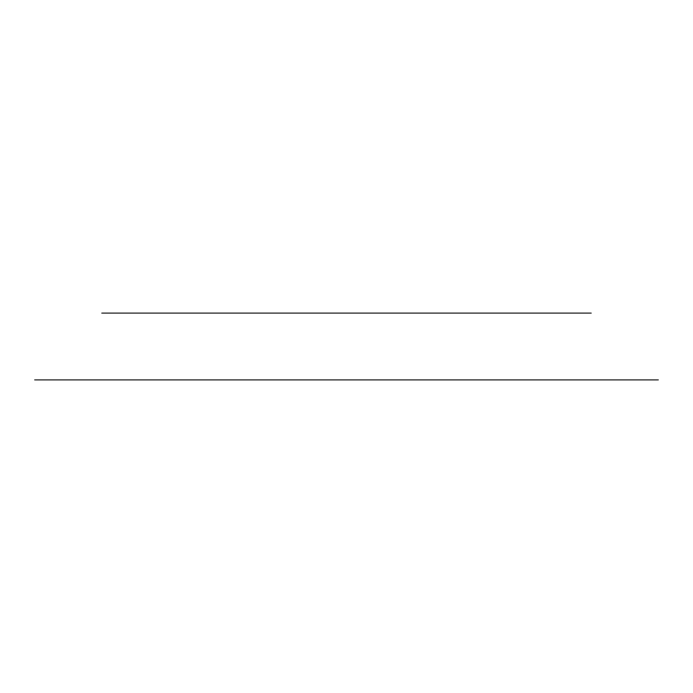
<?xml version="1.0" encoding="UTF-8"?>
<svg xmlns="http://www.w3.org/2000/svg" width="693" height="693" viewBox="0 0 693 693"><rect width="100%" height="100%" fill="white"/><g stroke="black" fill="none" stroke-linecap="round" stroke-linejoin="round"><path stroke-width="1.04" d="M101.75 313.089L591.25 313.089M34.65 379.911L658.35 379.911"/></g></svg>
